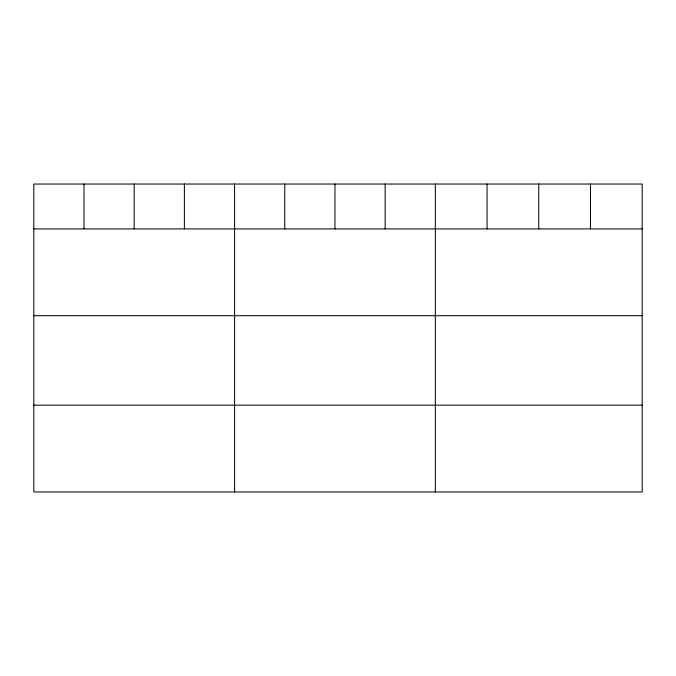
<?xml version="1.0" encoding="UTF-8"?>
<svg xmlns="http://www.w3.org/2000/svg" width="676" height="676" viewBox="0 0 676 676"><rect width="100%" height="100%" fill="white"/><g stroke="black" fill="none" stroke-linecap="round" stroke-linejoin="round"><path stroke-width="1.01" d="M642.2 228.91L642.2 491.959L33.8 491.959L33.8 184.041L642.2 184.041L642.2 228.91L33.8 228.91M33.8 315.709L642.2 315.709M33.8 405.152L642.2 405.152M590.486 184.041L590.486 228.91M538.772 184.041L538.772 228.91M487.058 184.041L487.058 228.91M435.344 184.041L435.344 491.959M385.151 184.041L385.151 228.91M334.958 184.041L334.958 228.91M284.765 184.041L284.765 228.91M234.572 184.041L234.572 491.959M184.379 184.041L184.379 228.91M134.186 184.041L134.186 228.91M83.993 184.041L83.993 228.91"/></g></svg>
